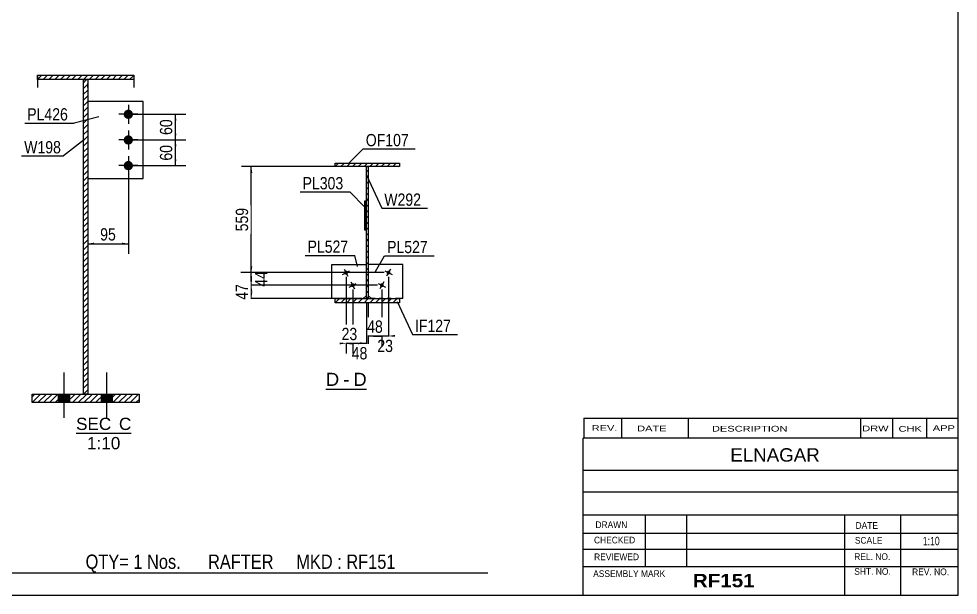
# Model space of a CAD drawing. Header units: millimetres. Extents: x -1070 to -667, y -188 to 89.
# Drawn here: x -886.5 to -667, y -187.7 to -52.9 of the extents above; entities that cross this region are included whole.
import ezdxf

# ---------------------------------------------------------------- set-up
doc = ezdxf.new("R2010")
doc.units = ezdxf.units.MM
doc.linetypes.add('DXK_LINE_DOT1', pattern=[1.8814, 0.9407, -0.9407])
doc.styles.add('Arial', font='ARIAL.TTF', dxfattribs={"height": 0.2})
doc.styles.add('Arial Bold', font='ARIALBD.TTF', dxfattribs={"height": 0.2})
doc.styles.add('Arial Narrow', font='ARIALN.TTF', dxfattribs={"height": 0.2})

# ---------------------------------------------------------------- blocks, each defined once
blk = doc.blocks.new('Unknown-624476485-1210')
at = {"color": 5, "linetype": 'Continuous'}
for p, q in [((-667, -187.68), (-667, 89.32)), ((-1067, -187.68), (-667, -187.68))]:
    blk.add_line(p, q, dxfattribs=at)
blk = doc.blocks.new('Unknown-624476485-12 - 14683')
at = {"color": 7, "linetype": 'Continuous'}
blk.add_line((-814.73, -139.5), (-805.22, -139.5), dxfattribs=at)
at = {"color": 0, "linetype": 'Continuous'}
blk.add_wipeout([(-811.64, -138.75), (-811.64, -135.55), (-814.73, -135.55), (-814.73, -138.75)], dxfattribs=at)
at = {"color": 96, "linetype": 'Continuous', "style": 'Arial'}
blk.add_text('D', height=3.06, dxfattribs=at).set_placement((-814.73, -138.75))
at = {"color": 0, "linetype": 'Continuous'}
blk.add_wipeout([(-809.26, -138.75), (-809.26, -135.55), (-810.68, -135.55), (-810.68, -138.75)], dxfattribs=at)
at = {"color": 96, "linetype": 'Continuous', "style": 'Arial'}
blk.add_text('-', height=3.06, dxfattribs=at).set_placement((-810.68, -138.75))
at = {"color": 0, "linetype": 'Continuous'}
blk.add_wipeout([(-805.22, -138.75), (-805.22, -135.55), (-808.3, -135.55), (-808.3, -138.75)], dxfattribs=at)
at = {"color": 96, "linetype": 'Continuous', "style": 'Arial'}
blk.add_text('D', height=3.06, dxfattribs=at).set_placement((-808.3, -138.75))
blk = doc.blocks.new('Unknown-624476485-14 - 1444')
at = {"color": 1, "linetype": 'Continuous'}
blk.add_line((-873.12, -149.81), (-860.21, -149.81), dxfattribs=at)
at = {"color": 0, "linetype": 'Continuous'}
for points in [[(-864.9, -149.06), (-864.9, -146.06), (-873.12, -146.06), (-873.12, -149.06)], [(-860.21, -149.06), (-860.21, -146.06), (-863.1, -146.06), (-863.1, -149.06)], [(-862.78, -153.56), (-862.78, -150.56), (-870.56, -150.56), (-870.56, -153.56)]]:
    blk.add_wipeout(points, dxfattribs=at)
at = {"color": 136, "linetype": 'Continuous', "style": 'Arial'}
for s, height, p in [('SEC', 2.865, (-873.12, -149.06)), ('C', 2.87, (-863.1, -149.06)), ('1:10', 2.865, (-870.56, -153.56))]:
    blk.add_text(s, height=height, dxfattribs=at).set_placement(p)
blk = doc.blocks.new('Part-624476485-14695 - 14683')
at = {"linetype": 'Continuous'}
h = blk.add_hatch(dxfattribs=at)
h.set_pattern_fill('', scale=0.3, style=0, pattern_type=0)
h.set_pattern_definition([(45, (-812.5705, -87.4942), (-0.67352, 0.67352), [])])
h.paths.add_polyline_path([(-812.57, -86.69), (-812.57, -87.49), (-797.57, -87.49), (-797.57, -86.69)])
at = {"color": 2, "linetype": 'Continuous'}
for p, q in [((-812.57, -86.69), (-812.57, -86.69)), ((-812.57, -87.49), (-812.57, -86.69)), ((-812.57, -86.69), (-797.57, -86.69)), ((-812.57, -87.49), (-812.57, -87.49)), ((-797.57, -87.49), (-812.57, -87.49)), ((-797.57, -86.69), (-797.57, -86.69)), ((-797.57, -86.69), (-797.57, -87.49)), ((-797.57, -87.49), (-797.57, -87.49))]:
    blk.add_line(p, q, dxfattribs=at)
blk = doc.blocks.new('Part-624476485-14702 - 14683')
at = {"linetype": 'Continuous'}
h = blk.add_hatch(dxfattribs=at)
h.set_pattern_fill('', scale=0.3, style=0, pattern_type=0)
h.set_pattern_definition([(45, (-805.2705, -118.3604), (-0.67352, 0.67352), [])])
h.paths.add_polyline_path([(-805.27, -87.49), (-805.27, -118.36), (-804.87, -118.36), (-804.87, -87.49)])
at = {"color": 2, "linetype": 'Continuous'}
for p, q in [((-805.27, -91.49), (-805.27, -87.49)), ((-805.27, -87.49), (-804.87, -87.49)), ((-804.87, -87.49), (-804.87, -91.49)), ((-805.27, -106.26), (-805.27, -91.59)), ((-804.87, -91.59), (-804.87, -106.26)), ((-805.27, -118.36), (-805.27, -106.36)), ((-804.87, -106.36), (-804.87, -118.36)), ((-804.87, -118.36), (-805.27, -118.36))]:
    blk.add_line(p, q, dxfattribs=at)
blk = doc.blocks.new('Part-624476485-14704 - 14683')
at = {"linetype": 'Continuous'}
h = blk.add_hatch(dxfattribs=at)
h.set_pattern_fill('', scale=0.3, style=0, pattern_type=0)
h.set_pattern_definition([(45, (-812.5705, -119.3604), (-0.67352, 0.67352), [])])
h.paths.add_polyline_path([(-812.57, -118.36), (-812.57, -119.36), (-797.57, -119.36), (-797.57, -118.36)])
at = {"color": 2, "linetype": 'Continuous'}
for p, q in [((-812.57, -119.36), (-812.57, -118.36)), ((-812.57, -118.36), (-797.57, -118.36)), ((-797.57, -118.36), (-797.57, -119.36)), ((-797.57, -119.36), (-812.57, -119.36))]:
    blk.add_line(p, q, dxfattribs=at)
blk = doc.blocks.new('Bolt-624476485-14761 - 14683')
at = {"linetype": 'Continuous'}
for points in [[(-809.61, -112.06, -1), (-810.44, -112.49, -1)], [(-808.06, -115.01, -1), (-808.88, -115.44, -1)]]:
    blk.add_hatch(color=3, dxfattribs=at).paths.add_polyline_path(points)
at = {"color": 3, "linetype": 'Continuous'}
for p, q in [((-810.85, -112.71), (-809.2, -111.84)), ((-810.46, -111.45), (-809.59, -113.1)), ((-809.3, -115.66), (-807.64, -114.79)), ((-808.9, -114.4), (-808.04, -116.05))]:
    blk.add_line(p, q, dxfattribs=at)
blk = doc.blocks.new('Part-624476485-14713 - 14683')
at = {"color": 2, "linetype": 'Continuous'}
for p, q in [((-805.34, -95.59), (-805.74, -95.59)), ((-805.74, -95.59), (-805.74, -102.26)), ((-805.34, -102.26), (-805.34, -95.59)), ((-805.74, -102.26), (-805.34, -102.26))]:
    blk.add_line(p, q, dxfattribs=at)
blk = doc.blocks.new('Part-624476485-14732 - 14683')
at = {"color": 2, "linetype": 'Continuous'}
for p, q in [((-813.36, -118.36), (-813.36, -110.36)), ((-813.36, -110.36), (-805.36, -110.36)), ((-805.36, -110.36), (-805.36, -117.69)), ((-812.57, -118.36), (-813.36, -118.36)), ((-806.02, -118.36), (-805.36, -117.69))]:
    blk.add_line(p, q, dxfattribs=at)
at = {"color": 7, "linetype": 'DXK_LINE_DOT1'}
blk.add_line((-812.57, -118.36), (-806.02, -118.36), dxfattribs=at)
blk = doc.blocks.new('Part-624476485-14733 - 14683')
at = {"color": 2, "linetype": 'Continuous'}
for p, q in [((-804.78, -117.69), (-804.78, -110.36)), ((-796.78, -110.36), (-804.78, -110.36)), ((-796.78, -118.36), (-796.78, -110.36)), ((-804.12, -118.36), (-804.78, -117.69)), ((-796.78, -118.36), (-797.57, -118.36))]:
    blk.add_line(p, q, dxfattribs=at)
at = {"color": 7, "linetype": 'DXK_LINE_DOT1'}
blk.add_line((-797.57, -118.36), (-804.12, -118.36), dxfattribs=at)
blk = doc.blocks.new('Bolt-624476485-14762 - 14683')
at = {"linetype": 'Continuous'}
for points in [[(-799.71, -112.49, -1), (-800.53, -112.06, -1)], [(-801.26, -115.44, -1), (-802.08, -115.01, -1)]]:
    blk.add_hatch(color=3, dxfattribs=at).paths.add_polyline_path(points)
at = {"color": 3, "linetype": 'Continuous'}
for p, q in [((-800.95, -111.84), (-799.29, -112.71)), ((-799.68, -111.45), (-800.55, -113.1)), ((-802.5, -114.79), (-800.84, -115.66)), ((-801.24, -114.4), (-802.11, -116.05))]:
    blk.add_line(p, q, dxfattribs=at)
blk = doc.blocks.new('Part-624476485-1446 - 1444')
at = {"linetype": 'Continuous'}
h = blk.add_hatch(dxfattribs=at)
h.set_pattern_fill('', scale=0.3, style=0, pattern_type=0)
h.set_pattern_definition([(45, (-882.1524, -67.1713), (-0.67352, 0.67352), [])])
h.paths.add_polyline_path([(-882.15, -66.16), (-882.15, -67.17), (-859.65, -67.17), (-859.65, -66.16)])
at = {"color": 7, "linetype": 'DXK_LINE_DOT1'}
for p, q in [((-882.15, -66.16), (-882.15, -67.17)), ((-859.65, -66.16), (-859.65, -67.17))]:
    blk.add_line(p, q, dxfattribs=at)
at = {"color": 2, "linetype": 'Continuous'}
for p, q in [((-882.15, -67.17), (-882.15, -66.16)), ((-882.15, -66.16), (-859.65, -66.16)), ((-882.15, -67.17), (-882.15, -69.03)), ((-859.65, -67.17), (-882.15, -67.17)), ((-859.65, -66.16), (-859.65, -67.17)), ((-859.65, -67.17), (-859.65, -69.03))]:
    blk.add_line(p, q, dxfattribs=at)
blk = doc.blocks.new('Part-624476485-1459 - 1444')
at = {"linetype": 'Continuous'}
h = blk.add_hatch(dxfattribs=at)
h.set_pattern_fill('', scale=0.3, style=0, pattern_type=0)
h.set_pattern_definition([(45, (-883.4024, -142.6514), (-0.67352, 0.67352), [])])
h.paths.add_polyline_path([(-883.4, -140.65), (-883.4, -142.65), (-858.4, -142.65), (-858.4, -140.65)])
at = {"color": 2, "linetype": 'Continuous'}
for p, q in [((-883.4, -142.65), (-883.4, -140.65)), ((-883.4, -140.65), (-858.4, -140.65)), ((-858.4, -142.65), (-883.4, -142.65)), ((-858.4, -140.65), (-858.4, -142.65))]:
    blk.add_line(p, q, dxfattribs=at)
blk = doc.blocks.new('Bolt-624476485-1514 - 1444')
at = {"linetype": 'Continuous'}
for points in [[(-877.2, -142.65), (-874.6, -142.65), (-874.6, -140.65), (-877.2, -140.65)], [(-867.2, -142.65), (-864.6, -142.65), (-864.6, -140.65), (-867.2, -140.65)]]:
    blk.add_hatch(color=3, dxfattribs=at).paths.add_polyline_path(points)
at = {"color": 3, "linetype": 'Continuous'}
for p, q in [((-875.9, -146.24), (-875.9, -135.65)), ((-865.9, -146.24), (-865.9, -135.65)), ((-877.2, -142.65), (-877.2, -140.65)), ((-874.6, -142.65), (-874.6, -140.65)), ((-867.2, -142.65), (-867.2, -140.65)), ((-864.6, -142.65), (-864.6, -140.65))]:
    blk.add_line(p, q, dxfattribs=at)
blk = doc.blocks.new('Part-624476485-1490 - 1444')
at = {"color": 2, "linetype": 'Continuous'}
for p, q in [((-857.4, -72.27), (-870.4, -72.27)), ((-857.4, -90.27), (-857.4, -72.27)), ((-870.4, -90.27), (-857.4, -90.27))]:
    blk.add_line(p, q, dxfattribs=at)
at = {"color": 7, "linetype": 'DXK_LINE_DOT1'}
blk.add_line((-870.4, -72.27), (-870.4, -90.27), dxfattribs=at)
blk = doc.blocks.new('Part-624476485-1509 - 1444')
at = {"linetype": 'Continuous'}
h = blk.add_hatch(dxfattribs=at)
h.set_pattern_fill('', scale=0.3, style=0, pattern_type=0)
h.set_pattern_definition([(45, (-871.4024, -140.6514), (-0.673519, 0.673519), [])])
h.paths.add_polyline_path([(-871.4, -67.17), (-871.4, -140.65), (-870.4, -140.65), (-870.4, -67.17)])
at = {"color": 7, "linetype": 'DXK_LINE_DOT1'}
for p, q in [((-871.4, -69.03), (-871.4, -67.17)), ((-870.4, -69.03), (-870.4, -67.17))]:
    blk.add_line(p, q, dxfattribs=at)
at = {"color": 2, "linetype": 'Continuous'}
for p, q in [((-871.4, -140.65), (-871.4, -67.17)), ((-871.4, -67.17), (-870.4, -67.17)), ((-870.4, -67.17), (-870.4, -140.65)), ((-870.4, -140.65), (-871.4, -140.65))]:
    blk.add_line(p, q, dxfattribs=at)
blk = doc.blocks.new('Bolt-624476485-1522 - 1444')
at = {"linetype": 'Continuous'}
for points in [[(-860.9, -76.37, -1), (-860.9, -74.17, -1)], [(-860.9, -82.37, -1), (-860.9, -80.17, -1)], [(-860.9, -88.37, -1), (-860.9, -86.17, -1)]]:
    blk.add_hatch(color=3, dxfattribs=at).paths.add_polyline_path(points)
at = {"color": 3, "linetype": 'Continuous'}
for p, q in [((-860.9, -73.07), (-860.9, -77.47)), ((-858.7, -75.27), (-863.1, -75.27)), ((-860.9, -79.07), (-860.9, -83.47)), ((-858.7, -81.27), (-863.1, -81.27)), ((-860.9, -85.07), (-860.9, -89.47)), ((-858.7, -87.27), (-863.1, -87.27))]:
    blk.add_line(p, q, dxfattribs=at)
blk = doc.blocks.new('StraightDimension-624476485-14865 - 14683')
at = {"linetype": 'Continuous'}
for points in [[(-832.43, -113.78), (-832.18, -112.28), (-831.93, -113.78)], [(-831.93, -113.73), (-832.18, -115.23), (-832.43, -113.73)]]:
    blk.add_hatch(color=7, dxfattribs=at).paths.add_polyline_path(points)
at = {"color": 7, "linetype": 'Continuous'}
for p, q in [((-801.12, -112.28), (-834.58, -112.28)), ((-832.18, -115.23), (-832.18, -112.28)), ((-802.67, -115.23), (-834.58, -115.23))]:
    blk.add_line(p, q, dxfattribs=at)
at = {"color": 0}
blk.add_wipeout([(-827.83, -111.32), (-832.03, -111.32), (-832.03, -116.18), (-827.83, -116.18)], dxfattribs=at)
at = {"color": 3, "style": 'Arial Narrow'}
blk.add_text('44', height=2.863, rotation=90.0002, dxfattribs=at).set_placement((-828.43, -115.58))
blk = doc.blocks.new('StraightDimension-624476485-14846 - 14683')
at = {"linetype": 'Continuous'}
for points in [[(-803.17, -126.83), (-801.67, -127.08), (-803.17, -127.33)], [(-798.62, -127.33), (-800.12, -127.08), (-798.62, -126.83)]]:
    blk.add_hatch(color=7, dxfattribs=at).paths.add_polyline_path(points)
at = {"color": 7, "linetype": 'Continuous'}
for p, q in [((-800.12, -113.28), (-800.12, -129.33)), ((-801.67, -116.23), (-801.67, -129.33)), ((-801.67, -127.08), (-800.12, -127.08))]:
    blk.add_line(p, q, dxfattribs=at)
at = {"color": 0}
blk.add_wipeout([(-798.47, -131.43), (-798.47, -127.23), (-803.32, -127.23), (-803.32, -131.43)], dxfattribs=at)
at = {"color": 3, "style": 'Arial Narrow'}
blk.add_text('23', height=2.863, dxfattribs=at).set_placement((-802.72, -130.83))
blk = doc.blocks.new('StraightDimension-624476485-14847 - 14683')
at = {"linetype": 'Continuous'}
for points in [[(-803.37, -127.33), (-804.87, -127.08), (-803.37, -126.83)], [(-803.17, -126.83), (-801.67, -127.08), (-803.17, -127.33)]]:
    blk.add_hatch(color=7, dxfattribs=at).paths.add_polyline_path(points)
at = {"color": 7, "linetype": 'Continuous'}
for p, q in [((-801.67, -116.23), (-801.67, -129.48)), ((-804.87, -119.36), (-804.87, -129.48)), ((-804.87, -127.08), (-801.67, -127.08))]:
    blk.add_line(p, q, dxfattribs=at)
at = {"color": 0}
blk.add_wipeout([(-800.84, -126.93), (-800.84, -122.73), (-805.7, -122.73), (-805.7, -126.93)], dxfattribs=at)
at = {"color": 3, "style": 'Arial Narrow'}
blk.add_text('48', height=2.863, dxfattribs=at).set_placement((-805.1, -126.33))
blk = doc.blocks.new('StraightDimension-624476485-14855 - 14683')
at = {"linetype": 'Continuous'}
for points in [[(-806.97, -129.05), (-808.47, -128.8), (-806.97, -128.55)], [(-806.77, -128.55), (-805.27, -128.8), (-806.77, -129.05)]]:
    blk.add_hatch(color=7, dxfattribs=at).paths.add_polyline_path(points)
at = {"color": 7, "linetype": 'Continuous'}
for p, q in [((-808.47, -116.23), (-808.47, -131.05)), ((-805.27, -119.36), (-805.27, -131.05)), ((-808.47, -128.8), (-805.27, -128.8))]:
    blk.add_line(p, q, dxfattribs=at)
at = {"color": 0}
blk.add_wipeout([(-804.44, -133.15), (-804.44, -128.95), (-809.3, -128.95), (-809.3, -133.15)], dxfattribs=at)
at = {"color": 3, "style": 'Arial Narrow'}
blk.add_text('48', height=2.863, dxfattribs=at).set_placement((-808.7, -132.55))
blk = doc.blocks.new('StraightDimension-624476485-14856 - 14683')
at = {"linetype": 'Continuous'}
for points in [[(-811.52, -128.55), (-810.02, -128.8), (-811.52, -129.05)], [(-806.97, -129.05), (-808.47, -128.8), (-806.97, -128.55)]]:
    blk.add_hatch(color=7, dxfattribs=at).paths.add_polyline_path(points)
at = {"color": 7, "linetype": 'Continuous'}
for p, q in [((-810.02, -113.28), (-810.02, -131.2)), ((-808.47, -116.23), (-808.47, -131.2)), ((-810.02, -128.8), (-808.47, -128.8))]:
    blk.add_line(p, q, dxfattribs=at)
at = {"color": 0}
blk.add_wipeout([(-806.82, -128.65), (-806.82, -124.45), (-811.67, -124.45), (-811.67, -128.65)], dxfattribs=at)
at = {"color": 3, "style": 'Arial Narrow'}
blk.add_text('23', height=2.863, dxfattribs=at).set_placement((-811.07, -128.05))
blk = doc.blocks.new('StraightDimension-624476485-14864 - 14683')
at = {"linetype": 'Continuous'}
for points in [[(-832.43, -88.99), (-832.18, -87.49), (-831.93, -88.99)], [(-831.93, -110.78), (-832.18, -112.28), (-832.43, -110.78)]]:
    blk.add_hatch(color=7, dxfattribs=at).paths.add_polyline_path(points)
at = {"color": 7, "linetype": 'Continuous'}
for p, q in [((-806.27, -87.49), (-834.43, -87.49)), ((-832.18, -112.28), (-832.18, -87.49)), ((-801.12, -112.28), (-834.43, -112.28))]:
    blk.add_line(p, q, dxfattribs=at)
at = {"color": 0}
blk.add_wipeout([(-832.33, -96.54), (-836.53, -96.54), (-836.53, -103.23), (-832.33, -103.23)], dxfattribs=at)
at = {"color": 3, "style": 'Arial Narrow'}
blk.add_text('559', height=2.863, rotation=90.0002, dxfattribs=at).set_placement((-832.93, -102.63))
blk = doc.blocks.new('StraightDimension-624476485-14866 - 14683')
at = {"linetype": 'Continuous'}
for points in [[(-832.43, -116.73), (-832.18, -115.23), (-831.93, -116.73)], [(-831.93, -116.86), (-832.18, -118.36), (-832.43, -116.86)]]:
    blk.add_hatch(color=7, dxfattribs=at).paths.add_polyline_path(points)
at = {"color": 7, "linetype": 'Continuous'}
for p, q in [((-802.67, -115.23), (-834.43, -115.23)), ((-832.18, -118.36), (-832.18, -115.23)), ((-806.27, -118.36), (-834.43, -118.36))]:
    blk.add_line(p, q, dxfattribs=at)
at = {"color": 0}
blk.add_wipeout([(-832.33, -114.37), (-836.53, -114.37), (-836.53, -119.22), (-832.33, -119.22)], dxfattribs=at)
at = {"color": 3, "style": 'Arial Narrow'}
blk.add_text('47', height=2.863, rotation=90.0002, dxfattribs=at).set_placement((-832.93, -118.62))
blk = doc.blocks.new('StraightDimension-624476485-1539 - 1444')
at = {"linetype": 'Continuous'}
for points in [[(-868.9, -105.77), (-870.4, -105.52), (-868.9, -105.27)], [(-862.4, -105.27), (-860.9, -105.52), (-862.4, -105.77)]]:
    blk.add_hatch(color=7, dxfattribs=at).paths.add_polyline_path(points)
at = {"color": 7, "linetype": 'Continuous'}
for p, q in [((-860.9, -88.27), (-860.9, -107.92)), ((-870.4, -91.27), (-870.4, -107.92)), ((-870.4, -105.52), (-860.9, -105.52))]:
    blk.add_line(p, q, dxfattribs=at)
at = {"color": 0}
blk.add_wipeout([(-863.22, -105.37), (-863.22, -101.17), (-868.08, -101.17), (-868.08, -105.37)], dxfattribs=at)
at = {"color": 3, "style": 'Arial Narrow'}
blk.add_text('95', height=2.863, dxfattribs=at).set_placement((-867.48, -104.77))
blk = doc.blocks.new('StraightDimension-624476485-1536 - 1444')
at = {"linetype": 'Continuous'}
for points in [[(-850.15, -76.77), (-849.9, -75.27), (-849.65, -76.77)], [(-849.65, -79.77), (-849.9, -81.27), (-850.15, -79.77)]]:
    blk.add_hatch(color=7, dxfattribs=at).paths.add_polyline_path(points)
at = {"color": 7, "linetype": 'Continuous'}
for p, q in [((-859.9, -75.27), (-847.5, -75.27)), ((-849.9, -81.27), (-849.9, -75.27)), ((-859.9, -81.27), (-847.5, -81.27))]:
    blk.add_line(p, q, dxfattribs=at)
at = {"color": 0}
blk.add_wipeout([(-850.05, -75.84), (-854.25, -75.84), (-854.25, -80.7), (-850.05, -80.7)], dxfattribs=at)
at = {"color": 3, "style": 'Arial Narrow'}
blk.add_text('60', height=2.863, rotation=90.0002, dxfattribs=at).set_placement((-850.65, -80.1))
blk = doc.blocks.new('StraightDimension-624476485-1537 - 1444')
at = {"linetype": 'Continuous'}
for points in [[(-850.15, -82.77), (-849.9, -81.27), (-849.65, -82.77)], [(-849.65, -85.77), (-849.9, -87.27), (-850.15, -85.77)]]:
    blk.add_hatch(color=7, dxfattribs=at).paths.add_polyline_path(points)
at = {"color": 7, "linetype": 'Continuous'}
for p, q in [((-859.9, -81.27), (-847.5, -81.27)), ((-849.9, -87.27), (-849.9, -81.27)), ((-859.9, -87.27), (-847.5, -87.27))]:
    blk.add_line(p, q, dxfattribs=at)
at = {"color": 0}
blk.add_wipeout([(-850.05, -81.84), (-854.25, -81.84), (-854.25, -86.7), (-850.05, -86.7)], dxfattribs=at)
at = {"color": 3, "style": 'Arial Narrow'}
blk.add_text('60', height=2.863, rotation=90.0002, dxfattribs=at).set_placement((-850.65, -86.1))
blk = doc.blocks.new('CBS_CALLOFF-624476485-15219')
at = {"color": 7, "linetype": 'Continuous'}
blk.add_line((-893.12, -182.41), (-776.89, -182.43), dxfattribs=at)
at = {"color": 3, "linetype": 'Continuous', "style": 'Arial Narrow'}
blk.add_text('QTY= 1 Nos.      RAFTER     MKD : RF151', height=3.3405, dxfattribs=at).set_placement((-870.89, -181.51))
blk = doc.blocks.new('CBS_NAME_BLOG-624476485-15220')
at = {"color": 7, "linetype": 'Continuous'}
for p, q in [((-754.59, -150.92), (-667.07, -150.92)), ((-754.59, -187.63), (-754.59, -150.93)), ((-754.59, -158.46), (-667.07, -158.46)), ((-754.52, -163.51), (-667, -163.51)), ((-754.59, -168.89), (-667.07, -168.89)), ((-740.06, -180.99), (-740.06, -168.89)), ((-730.38, -180.97), (-730.38, -168.9)), ((-693.46, -187.63), (-693.46, -168.9)), ((-680.41, -187.63), (-680.41, -168.89)), ((-754.58, -173.19), (-667, -173.17)), ((-754.59, -176.93), (-667.07, -176.93)), ((-754.59, -180.98), (-667.07, -180.98)), ((-754.59, -187.68), (-667, -187.68))]:
    blk.add_line(p, q, dxfattribs=at)
at = {"color": 3, "linetype": 'Continuous', "style": 'Arial'}
blk.add_text('ELNAGAR', height=3.133, dxfattribs=at).set_placement((-720.26, -156.45))
at = {"color": 3, "linetype": 'Continuous'}
for s, height, style, width, p in [('DRAWN', 1.566, 'Arial', 0.9, (-751.76, -171.99)), ('DATE', 1.566, 'Arial', 0.9, (-690.99, -172.16)), ('CHECKED', 1.566, 'Arial', 0.9, (-752.1, -175.57)), ('SCALE', 1.566, 'Arial', 0.9, (-691.15, -175.63)), ('1:10', 1.957, 'Arial Narrow', 0.9, (-675.26, -175.99)), ('REVIEWED', 1.566, 'Arial', 0.9, (-752.07, -179.49)), ('REL. NO.', 1.566, 'Arial', 0.9, (-691.29, -179.44)), ('ASSEMBLY MARK', 1.5663, 'Arial', 0.9, (-752.29, -183.42)), ('SHT. NO.', 1.566, 'Arial', 0.9, (-691.29, -182.9)), ('REV. NO.', 1.566, 'Arial', 0.9, (-677.77, -182.99)), ('RF151', 3.131, 'Arial Bold', 1.1, (-729.01, -185.82))]:
    blk.add_text(s, height=height, dxfattribs=dict(at, style=style, width=width)).set_placement(p)
blk = doc.blocks.new('CBS_REVISION-624476485-15221')
at = {"color": 7, "linetype": 'Continuous'}
for p, q in [((-754.5, -146.29), (-667.01, -146.29)), ((-754.5, -146.29), (-754.5, -150.92)), ((-745.71, -146.29), (-745.71, -150.92)), ((-730.11, -146.29), (-730.11, -150.86)), ((-689.86, -146.29), (-689.86, -150.92)), ((-682.32, -146.29), (-682.32, -150.92)), ((-674.37, -146.29), (-674.37, -150.92)), ((-754.5, -150.92), (-667.01, -150.92))]:
    blk.add_line(p, q, dxfattribs=at)
at = {"color": 7, "style": 'Arial Narrow', "width": 1.7}
for s, height, p in [('REV.', 1.326, (-752.64, -149.25)), ('DATE', 1.326, (-742.02, -149.36)), ('DESCRIPTION', 1.3257, (-724.54, -149.42)), ('DRW', 1.326, (-689.43, -149.36)), ('CHK', 1.326, (-680.94, -149.45)), ('APP', 1.326, (-672.94, -149.29))]:
    blk.add_text(s, height=height, dxfattribs=at).set_placement(p)
blk = doc.blocks.new('Mark-624476485-14787 - 14683')
at = {"color": 0}
blk.add_wipeout([(-790.94, -107.72), (-790.94, -104.72), (-800.44, -104.72), (-800.44, -107.72)], dxfattribs=at)
blk.add_wipeout([(-790.94, -107.72), (-790.94, -104.72), (-800.44, -104.72), (-800.44, -107.72)], dxfattribs=at)
at = {"color": 7, "linetype": 'Continuous'}
for p, q in [((-803.16, -111.98), (-801.04, -108.32)), ((-801.04, -108.32), (-789.44, -108.32))]:
    blk.add_line(p, q, dxfattribs=at)
at = {"color": 3, "style": 'Arial Narrow'}
blk.add_text('PL527', height=2.863, dxfattribs=at).set_placement((-800.44, -107.72))
blk = doc.blocks.new('Mark-624476485-14772 - 14683')
at = {"color": 0}
blk.add_wipeout([(-795.37, -82.74), (-795.37, -79.74), (-805.42, -79.74), (-805.42, -82.74)], dxfattribs=at)
blk.add_wipeout([(-795.37, -82.74), (-795.37, -79.74), (-805.42, -79.74), (-805.42, -82.74)], dxfattribs=at)
at = {"color": 7, "linetype": 'Continuous'}
for p, q in [((-809.55, -86.87), (-806.02, -83.34)), ((-806.02, -83.34), (-793.87, -83.34))]:
    blk.add_line(p, q, dxfattribs=at)
at = {"color": 3, "style": 'Arial Narrow'}
blk.add_text('OF107', height=2.863, dxfattribs=at).set_placement((-805.42, -82.74))
blk = doc.blocks.new('Mark-624476485-14775 - 14683')
at = {"color": 0}
blk.add_wipeout([(-792.5, -96.65), (-792.5, -93.65), (-801.09, -93.65), (-801.09, -96.65)], dxfattribs=at)
blk.add_wipeout([(-792.5, -96.65), (-792.5, -93.65), (-801.09, -93.65), (-801.09, -96.65)], dxfattribs=at)
at = {"color": 7, "linetype": 'Continuous'}
for p, q in [((-805.22, -89.51), (-801.69, -97.25)), ((-801.69, -97.25), (-791, -97.25))]:
    blk.add_line(p, q, dxfattribs=at)
at = {"color": 3, "style": 'Arial Narrow'}
blk.add_text('W292', height=2.863, dxfattribs=at).set_placement((-801.09, -96.65))
blk = doc.blocks.new('Mark-624476485-14778 - 14683')
at = {"color": 0}
blk.add_wipeout([(-785.52, -126.15), (-785.52, -123.15), (-793.93, -123.15), (-793.93, -126.15)], dxfattribs=at)
blk.add_wipeout([(-785.52, -126.15), (-785.52, -123.15), (-793.93, -123.15), (-793.93, -126.15)], dxfattribs=at)
at = {"color": 7, "linetype": 'Continuous'}
for p, q in [((-798.06, -119.02), (-794.53, -126.75)), ((-794.53, -126.75), (-784.02, -126.75))]:
    blk.add_line(p, q, dxfattribs=at)
at = {"color": 3, "style": 'Arial Narrow'}
blk.add_text('IF127', height=2.863, dxfattribs=at).set_placement((-793.93, -126.15))
blk = doc.blocks.new('Mark-624476485-14781 - 14683')
at = {"color": 7, "linetype": 'Continuous'}
blk.add_line((-805.64, -96.95), (-809.17, -93.41), dxfattribs=at)
at = {"color": 0}
blk.add_wipeout([(-810.67, -92.81), (-810.67, -89.81), (-820.18, -89.81), (-820.18, -92.81)], dxfattribs=at)
blk.add_wipeout([(-810.67, -92.81), (-810.67, -89.81), (-820.18, -89.81), (-820.18, -92.81)], dxfattribs=at)
at = {"color": 7, "linetype": 'Continuous'}
blk.add_line((-820.78, -93.41), (-809.17, -93.41), dxfattribs=at)
at = {"color": 3, "style": 'Arial Narrow'}
blk.add_text('PL303', height=2.863, dxfattribs=at).set_placement((-820.18, -92.81))
blk = doc.blocks.new('Mark-624476485-14784 - 14683')
at = {"color": 7, "linetype": 'Continuous'}
blk.add_line((-807.32, -110.82), (-808.01, -108.24), dxfattribs=at)
at = {"color": 0}
blk.add_wipeout([(-809.51, -107.64), (-809.51, -104.64), (-819.02, -104.64), (-819.02, -107.64)], dxfattribs=at)
blk.add_wipeout([(-809.51, -107.64), (-809.51, -104.64), (-819.02, -104.64), (-819.02, -107.64)], dxfattribs=at)
at = {"color": 7, "linetype": 'Continuous'}
blk.add_line((-819.62, -108.24), (-808.01, -108.24), dxfattribs=at)
at = {"color": 3, "style": 'Arial Narrow'}
blk.add_text('PL527', height=2.863, dxfattribs=at).set_placement((-819.02, -107.64))
blk = doc.blocks.new('Mark-624476485-1505 - 1444')
at = {"color": 0}
blk.add_wipeout([(-876.65, -84.4), (-876.65, -81.4), (-885.23, -81.4), (-885.23, -84.4)], dxfattribs=at)
blk.add_wipeout([(-876.65, -84.4), (-876.65, -81.4), (-885.23, -81.4), (-885.23, -84.4)], dxfattribs=at)
at = {"color": 7, "linetype": 'Continuous'}
for p in [(-871.13, -81.14), (-885.83, -85)]:
    blk.add_line(p, (-876.05, -85), dxfattribs=at)
at = {"color": 3, "style": 'Arial Narrow'}
blk.add_text('W198', height=2.863, dxfattribs=at).set_placement((-885.23, -84.4))
blk = doc.blocks.new('Mark-624476485-1486 - 1444')
at = {"color": 7, "linetype": 'Continuous'}
blk.add_line((-867.77, -75.9), (-873.52, -77.32), dxfattribs=at)
at = {"color": 0}
blk.add_wipeout([(-875.02, -76.72), (-875.02, -73.72), (-884.52, -73.72), (-884.52, -76.72)], dxfattribs=at)
blk.add_wipeout([(-875.02, -76.72), (-875.02, -73.72), (-884.52, -73.72), (-884.52, -76.72)], dxfattribs=at)
at = {"color": 7, "linetype": 'Continuous'}
blk.add_line((-885.12, -77.32), (-873.52, -77.32), dxfattribs=at)
at = {"color": 3, "style": 'Arial Narrow'}
blk.add_text('PL426', height=2.863, dxfattribs=at).set_placement((-884.52, -76.72))

msp = doc.modelspace()

# ---------------------------------------------------------------- block references
for name in ['Unknown-624476485-1210', 'Part-624476485-1446 - 1444', 'Part-624476485-1509 - 1444', 'Part-624476485-1490 - 1444', 'Bolt-624476485-1522 - 1444', 'Part-624476485-14695 - 14683', 'Part-624476485-14702 - 14683', 'Part-624476485-14713 - 14683', 'Part-624476485-14732 - 14683', 'Bolt-624476485-14761 - 14683', 'Part-624476485-14733 - 14683', 'Bolt-624476485-14762 - 14683', 'Part-624476485-14704 - 14683', 'Part-624476485-1459 - 1444', 'CBS_REVISION-624476485-15221', 'CBS_NAME_BLOG-624476485-15220', 'CBS_CALLOFF-624476485-15219']:
    msp.add_blockref(name, (0, 0))

# ---------------------------------------------------------------- next in the draw order: block references
for name in ['Mark-624476485-1486 - 1444', 'StraightDimension-624476485-1536 - 1444', 'Mark-624476485-1505 - 1444', 'StraightDimension-624476485-1539 - 1444', 'StraightDimension-624476485-14865 - 14683', 'Unknown-624476485-12 - 14683', 'Unknown-624476485-14 - 1444']:
    msp.add_blockref(name, (0, 0))

# ---------------------------------------------------------------- next in the draw order: block references
for name in ['StraightDimension-624476485-1537 - 1444', 'StraightDimension-624476485-14846 - 14683', 'Bolt-624476485-1514 - 1444']:
    msp.add_blockref(name, (0, 0))

# ---------------------------------------------------------------- next in the draw order: block references
for name in ['StraightDimension-624476485-14847 - 14683', 'Mark-624476485-14778 - 14683']:
    msp.add_blockref(name, (0, 0))

# ---------------------------------------------------------------- next in the draw order: block references
msp.add_blockref('StraightDimension-624476485-14855 - 14683', (0, 0))

# ---------------------------------------------------------------- next in the draw order: block references
msp.add_blockref('StraightDimension-624476485-14856 - 14683', (0, 0))

# ---------------------------------------------------------------- next in the draw order: block references
for name in ['StraightDimension-624476485-14864 - 14683', 'StraightDimension-624476485-14866 - 14683']:
    msp.add_blockref(name, (0, 0))

# ---------------------------------------------------------------- next in the draw order: block references
for name in ['Mark-624476485-14772 - 14683', 'Mark-624476485-14775 - 14683', 'Mark-624476485-14784 - 14683', 'Mark-624476485-14787 - 14683']:
    msp.add_blockref(name, (0, 0))

# ---------------------------------------------------------------- next in the draw order: block references
msp.add_blockref('Mark-624476485-14781 - 14683', (0, 0))

doc.saveas('drawing.dxf')
